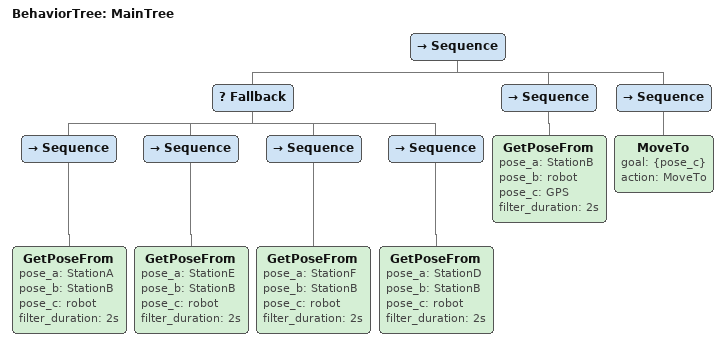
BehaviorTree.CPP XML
<root main_tree_to_execute="MainTree">
    <BehaviorTree ID="MainTree">
        <Sequence>
            <!-- StationA, StationE, StationF, StationD in order -->
            <Fallback>
                <Sequence>
                    <GetPoseFrom pose_a="StationA" pose_b="StationB" pose_c="robot" filter_duration="2s" />
                </Sequence>
                <Sequence>
                    <GetPoseFrom pose_a="StationE" pose_b="StationB" pose_c="robot" filter_duration="2s" />
                </Sequence>
                <Sequence>
                    <GetPoseFrom pose_a="StationF" pose_b="StationB" pose_c="robot" filter_duration="2s" />
                </Sequence>
                <Sequence>
                    <GetPoseFrom pose_a="StationD" pose_b="StationB" pose_c="robot" filter_duration="2s" />
                </Sequence>
            </Fallback>
            <Sequence>
                <GetPoseFrom pose_a="StationB" pose_b="robot" pose_c="GPS" filter_duration="2s" />
            </Sequence>
            <Sequence>
                <MoveTo goal="{pose_c}" action="MoveTo" />
            </Sequence>
        </Sequence>
    </BehaviorTree>
</root>
